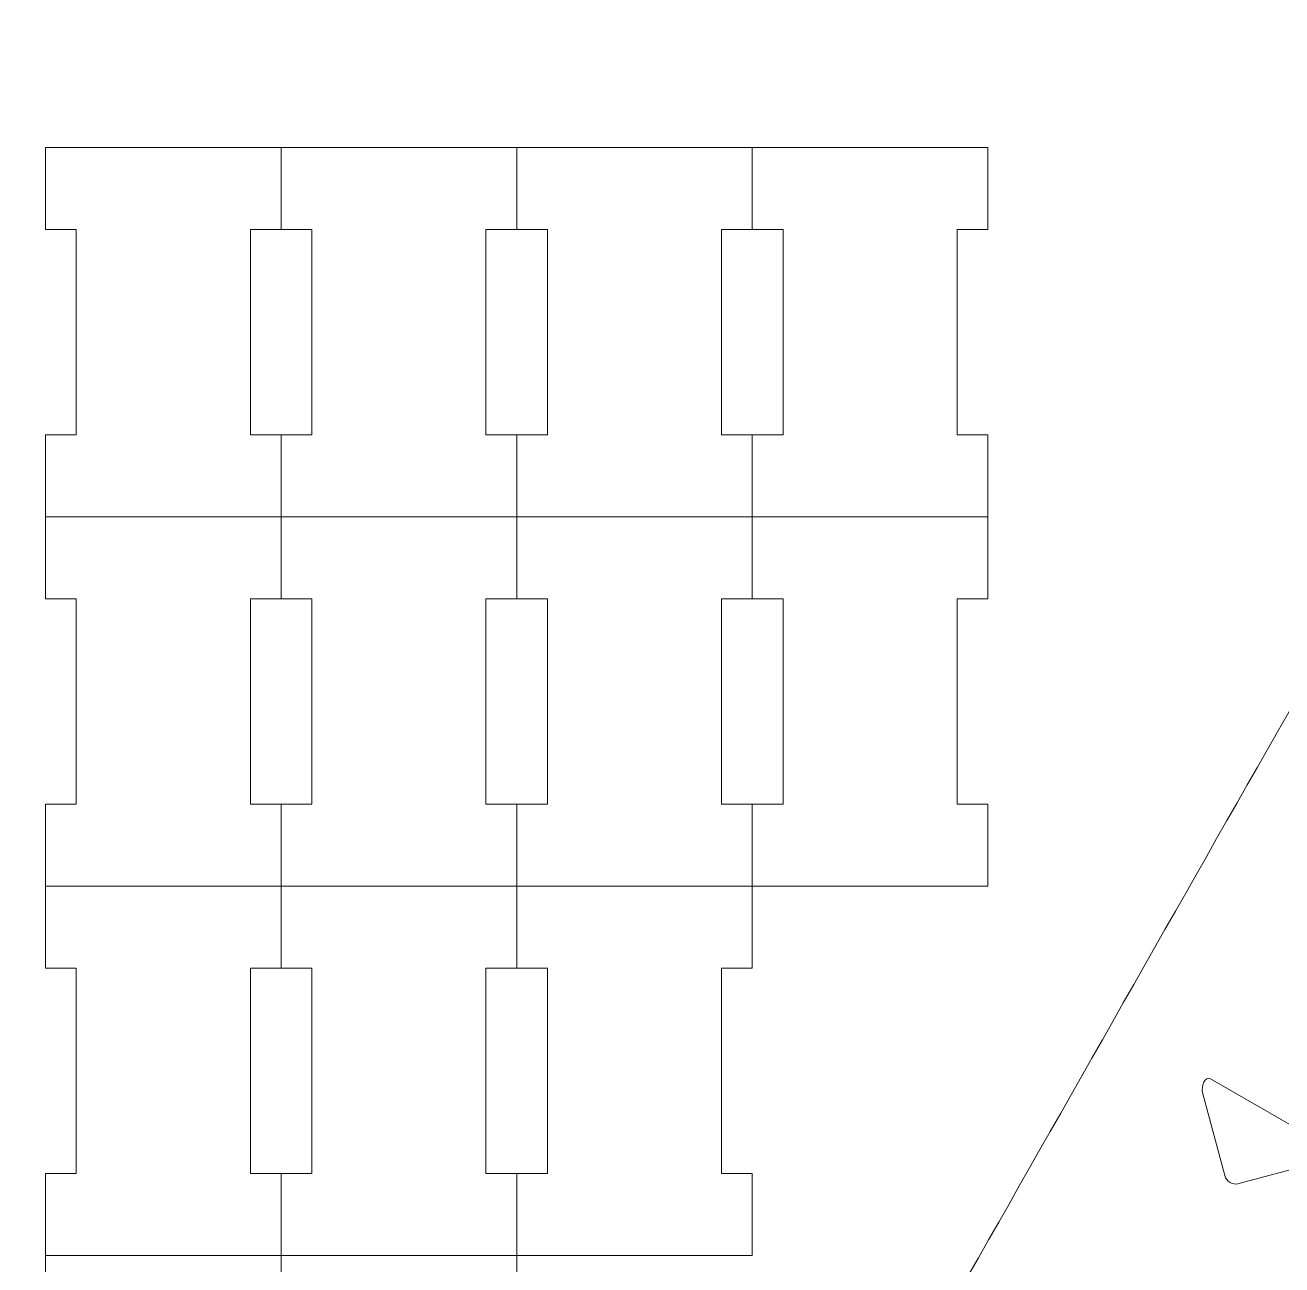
# Model space of a CAD drawing. Header units: millimetres. Extents: x -695 to 222, y -259 to 444.
# Drawn here: x -684.9 to -562.2, y 323.3 to 444.4 of the extents above; entities that cross this region are included whole.
import ezdxf

# ---------------------------------------------------------------- set-up
doc = ezdxf.new("R2010")
doc.units = ezdxf.units.MM
doc.header["$MEASUREMENT"] = 0
doc.layers.add('Camada 1', color=7, linetype='Continuous')

msp = doc.modelspace()

# ---------------------------------------------------------------- linework, layer by layer
at = {"layer": 'Camada 1', "color": 250, "lineweight": 9}
for points, knots in [([(-684.9126, 144.1155), (-684.2347, 165.8553), (-679.2187, 168.3218), (-670.0838, 186.9989), (-670.0838, 186.9989), (-670.0838, 186.9989), (-609.4224, 293.3218), (-609.4224, 293.3218), (-609.4224, 293.3218), (-591.5122, 324.3432), (-565.9256, 369.8944), (-548.0163, 400.9151), (-548.0163, 400.9151), (-537.0592, 419.8932), (-534.3937, 423.3919), (-516.5763, 434.0952), (-516.5763, 434.0952), (-497.4102, 444.378), (-492.7658, 441.267), (-472.0237, 442.6949), (-472.0237, 442.6949), (-472.0237, 442.6949), (-349.6149, 443.322), (-349.6149, 443.322), (-349.6149, 443.322), (-313.7944, 443.3221), (-261.5528, 443.9386), (-225.733, 443.9392), (-225.733, 443.9392), (-204.1018, 443.9391), (-199.5705, 443.3932), (-181.9733, 433.6853), (-181.9733, 433.6853), (-181.9733, 433.6853), (-187.6012, 423.9376), (-187.6012, 423.9376), (-187.6012, 423.9376), (-187.6012, 423.9376), (-181.8585, 422.4997), (-181.8585, 422.4997), (-181.8585, 422.4997), (-181.8585, 422.4997), (-190.6883, 407.3011), (-190.6883, 407.3011), (-190.6883, 407.3011), (-190.6883, 407.3011), (-194.5146, 411.9631), (-194.5146, 411.9631), (-194.5146, 411.9631), (-194.5146, 411.9631), (-199.8588, 402.7068), (-199.8588, 402.7068), (-199.8588, 402.7068), (-199.8588, 402.7068), (-194.5146, 411.9631), (-194.5146, 411.9631), (-194.5146, 411.9631), (-194.5146, 411.9631), (-190.6883, 407.3011), (-190.6883, 407.3011), (-190.6883, 407.3011), (-190.6883, 407.3011), (-181.8585, 422.4997), (-181.8585, 422.4997), (-181.8585, 422.4997), (-181.8585, 422.4997), (-187.6012, 423.9376), (-187.6012, 423.9376), (-187.6012, 423.9376), (-187.6012, 423.9376), (-181.9733, 433.6853), (-181.9733, 433.6853), (-181.9733, 433.6853), (-181.9733, 433.6853), (-181.9731, 433.6851), (-181.9731, 433.6851)], [0, 0, 0, 0, 0.05, 0.05, 0.05, 0.05, 0.1, 0.1, 0.1, 0.1, 0.15, 0.15, 0.15, 0.15, 0.2, 0.2, 0.2, 0.2, 0.25, 0.25, 0.25, 0.25, 0.3, 0.3, 0.3, 0.3, 0.35, 0.35, 0.35, 0.35, 0.4, 0.4, 0.4, 0.4, 0.45, 0.45, 0.45, 0.45, 0.5, 0.5, 0.5, 0.5, 0.55, 0.55, 0.55, 0.55, 0.6, 0.6, 0.6, 0.6, 0.65, 0.65, 0.65, 0.65, 0.7, 0.7, 0.7, 0.7, 0.75, 0.75, 0.75, 0.75, 0.8, 0.8, 0.8, 0.8, 0.85, 0.85, 0.85, 0.85, 0.9, 0.9, 0.9, 0.9, 1, 1, 1, 1]), ([(-199.8212, 402.686), (-199.8212, 402.686), (-199.8588, 402.7068), (-199.8588, 402.7068), (-199.8588, 402.7068), (-215.5786, 411.3789), (-219.6263, 411.8669), (-238.9497, 411.8669), (-238.9497, 411.8669), (-270.9481, 411.8664), (-317.616, 411.3155), (-349.6148, 411.3155), (-349.6148, 411.3155), (-349.6148, 411.3155), (-458.964, 410.7554), (-458.964, 410.7554), (-458.964, 410.7554), (-477.4933, 409.4799), (-481.6422, 412.259), (-498.7635, 403.0731), (-498.7635, 403.0731), (-514.6801, 393.5116), (-517.0611, 390.3865), (-526.8492, 373.433), (-526.8492, 373.433), (-542.8479, 345.7217), (-565.7046, 305.0303), (-581.7039, 277.3186), (-581.7039, 277.3186), (-581.7039, 277.3186), (-635.8936, 182.3391), (-635.8936, 182.3391), (-635.8936, 182.3391), (-644.0538, 165.6546), (-648.5348, 163.4512), (-649.1402, 144.0309), (-649.1402, 144.0309), (-649.1361, 143.7915), (-649.1315, 143.5562), (-649.127, 143.3218), (-649.127, 143.3218), (-649.127, 143.3218), (-659.815, 143.3218), (-659.815, 143.3218), (-659.815, 143.3218), (-659.815, 143.3218), (-657.6908, 148.9665), (-657.6908, 148.9665), (-657.6908, 148.9665), (-657.6908, 148.9665), (-675.2681, 149.0139), (-675.2681, 149.0139), (-675.2681, 149.0139), (-675.2681, 149.0139), (-673.642, 143.3218), (-673.642, 143.3218), (-673.642, 143.3218), (-673.642, 143.3218), (-684.8978, 143.3218), (-684.8978, 143.3218), (-684.8978, 143.3218), (-684.8978, 143.3218), (-673.642, 143.3218), (-673.642, 143.3218), (-673.642, 143.3218), (-673.642, 143.3218), (-675.2681, 149.0139), (-675.2681, 149.0139), (-675.2681, 149.0139), (-675.2681, 149.0139), (-657.6908, 148.9665), (-657.6908, 148.9665), (-657.6908, 148.9665), (-657.6908, 148.9665), (-659.815, 143.3218), (-659.815, 143.3218), (-659.815, 143.3218), (-659.815, 143.3218), (-649.127, 143.3218), (-649.127, 143.3218), (-649.127, 143.3218), (-649.127, 143.3218), (-649.1261, 143.2789), (-649.1261, 143.2789)], [0, 0, 0, 0, 0.04545455, 0.04545455, 0.04545455, 0.04545455, 0.09090909, 0.09090909, 0.09090909, 0.09090909, 0.13636364, 0.13636364, 0.13636364, 0.13636364, 0.18181818, 0.18181818, 0.18181818, 0.18181818, 0.22727273, 0.22727273, 0.22727273, 0.22727273, 0.27272727, 0.27272727, 0.27272727, 0.27272727, 0.31818182, 0.31818182, 0.31818182, 0.31818182, 0.36363636, 0.36363636, 0.36363636, 0.36363636, 0.40909091, 0.40909091, 0.40909091, 0.40909091, 0.45454545, 0.45454545, 0.45454545, 0.45454545, 0.5, 0.5, 0.5, 0.5, 0.54545455, 0.54545455, 0.54545455, 0.54545455, 0.59090909, 0.59090909, 0.59090909, 0.59090909, 0.63636364, 0.63636364, 0.63636364, 0.63636364, 0.68181818, 0.68181818, 0.68181818, 0.68181818, 0.72727273, 0.72727273, 0.72727273, 0.72727273, 0.77272727, 0.77272727, 0.77272727, 0.77272727, 0.81818182, 0.81818182, 0.81818182, 0.81818182, 0.86363636, 0.86363636, 0.86363636, 0.86363636, 0.90909091, 0.90909091, 0.90909091, 0.90909091, 1, 1, 1, 1]), ([(-424.2174, -174.9683), (-424.2174, -174.9683), (-424.3035, -174.9207), (-424.3035, -174.9207), (-424.3035, -174.9207), (-424.5338, -174.7937), (-424.765, -174.666), (-424.9998, -174.5358), (-424.9998, -174.5358), (-443.4881, -163.0788), (-443.116, -157.5013), (-454.7238, -140.2521), (-454.7238, -140.2521), (-454.7238, -140.2521), (-516.4712, -34.5565), (-516.4712, -34.5565), (-516.4712, -34.5565), (-534.3816, -3.535), (-561.0362, 41.3993), (-578.9466, 72.4199), (-578.9466, 72.4199), (-589.9035, 91.3978), (-591.6005, 95.4556), (-591.9609, 116.2374), (-591.9609, 116.2374), (-591.2835, 137.9772), (-586.2672, 140.444), (-577.1325, 159.1211), (-577.1325, 159.1211), (-577.1325, 159.1211), (-516.471, 265.444), (-516.471, 265.444), (-516.471, 265.444), (-498.5611, 296.4654), (-472.9743, 342.0165), (-455.0647, 373.0373), (-455.0647, 373.0373), (-444.1079, 392.0151), (-442.1225, 395.1035), (-424.3049, 405.8073)], [0, 0, 0, 0, 0.09090909, 0.09090909, 0.09090909, 0.09090909, 0.18181818, 0.18181818, 0.18181818, 0.18181818, 0.27272727, 0.27272727, 0.27272727, 0.27272727, 0.36363636, 0.36363636, 0.36363636, 0.36363636, 0.45454545, 0.45454545, 0.45454545, 0.45454545, 0.54545455, 0.54545455, 0.54545455, 0.54545455, 0.63636364, 0.63636364, 0.63636364, 0.63636364, 0.72727273, 0.72727273, 0.72727273, 0.72727273, 0.81818182, 0.81818182, 0.81818182, 0.81818182, 1, 1, 1, 1]), ([(-558.3302, 333.4435), (-558.3302, 333.4435), (-566.4266, 331.274), (-566.4266, 331.274), (-566.4266, 331.274), (-567.0174, 331.1157), (-567.6302, 331.4696), (-567.7885, 332.0604), (-567.7885, 332.0604), (-567.7885, 332.0604), (-569.958, 340.1568), (-569.958, 340.1568), (-569.958, 340.1568), (-570.1163, 340.7476), (-569.7013, 341.8246), (-569.1716, 341.5188), (-569.1716, 341.5188), (-569.1716, 341.5188), (-557.5439, 334.8054), (-557.5439, 334.8054), (-557.5439, 334.8054), (-557.0142, 334.4996), (-557.7394, 333.6018), (-558.3302, 333.4435)], [0, 0, 0, 0, 0.14285714, 0.14285714, 0.14285714, 0.14285714, 0.28571429, 0.28571429, 0.28571429, 0.28571429, 0.42857143, 0.42857143, 0.42857143, 0.42857143, 0.57142857, 0.57142857, 0.57142857, 0.57142857, 0.71428571, 0.71428571, 0.71428571, 0.71428571, 1, 1, 1, 1])]:
    msp.add_open_spline(points, degree=3, knots=knots, dxfattribs=at)
at = {"layer": 'Camada 1', "color": 250, "lineweight": 20}
for points, knots in [([(-662.9176, 432.4335), (-662.9176, 432.4335), (-662.9176, 432.4334), (-662.9176, 432.4334), (-662.9176, 432.4334), (-662.9176, 432.4334), (-679.9176, 432.4334), (-679.9176, 432.4334), (-679.9176, 432.4334), (-679.9176, 432.4334), (-679.9176, 432.4335), (-679.9176, 432.4335), (-679.9176, 432.4335), (-679.9176, 432.4335), (-682.9176, 432.4335), (-682.9176, 432.4335), (-682.9176, 432.4335), (-682.9176, 432.4335), (-682.9176, 424.4335), (-682.9176, 424.4335), (-682.9176, 424.4335), (-682.9176, 424.4335), (-679.9176, 424.4335), (-679.9176, 424.4335), (-679.9176, 424.4335), (-679.9176, 424.4335), (-679.9176, 404.3743), (-679.9176, 404.3743), (-679.9176, 404.3743), (-679.9176, 404.3743), (-682.9176, 404.3743), (-682.9176, 404.3743), (-682.9176, 404.3743), (-682.9176, 404.3743), (-682.9176, 396.3743), (-682.9176, 396.3743), (-682.9176, 396.3743), (-682.9176, 396.3743), (-679.9176, 396.3743), (-679.9176, 396.3743), (-679.9176, 396.3743), (-679.9176, 396.3743), (-679.9176, 396.3744), (-679.9176, 396.3744), (-679.9176, 396.3744), (-679.9176, 396.3744), (-662.9176, 396.3744), (-662.9176, 396.3744), (-662.9176, 396.3744), (-662.9176, 396.3744), (-662.9176, 396.3743), (-662.9176, 396.3743), (-662.9176, 396.3743), (-662.9176, 396.3743), (-659.9176, 396.3743), (-659.9176, 396.3743), (-659.9176, 396.3743), (-659.9176, 396.3743), (-659.9176, 404.3743), (-659.9176, 404.3743), (-659.9176, 404.3743), (-659.9176, 404.3743), (-662.9176, 404.3743), (-662.9176, 404.3743), (-662.9176, 404.3743), (-662.9176, 404.3743), (-662.9176, 424.4335), (-662.9176, 424.4335), (-662.9176, 424.4335), (-662.9176, 424.4335), (-659.9176, 424.4335), (-659.9176, 424.4335), (-659.9176, 424.4335), (-659.9176, 424.4335), (-659.9176, 432.4335), (-659.9176, 432.4335), (-659.9176, 432.4335), (-659.9176, 432.4335), (-662.9176, 432.4335), (-662.9176, 432.4335)], [0, 0, 0, 0, 0.04761905, 0.04761905, 0.04761905, 0.04761905, 0.0952381, 0.0952381, 0.0952381, 0.0952381, 0.14285714, 0.14285714, 0.14285714, 0.14285714, 0.19047619, 0.19047619, 0.19047619, 0.19047619, 0.23809524, 0.23809524, 0.23809524, 0.23809524, 0.28571429, 0.28571429, 0.28571429, 0.28571429, 0.33333333, 0.33333333, 0.33333333, 0.33333333, 0.38095238, 0.38095238, 0.38095238, 0.38095238, 0.42857143, 0.42857143, 0.42857143, 0.42857143, 0.47619048, 0.47619048, 0.47619048, 0.47619048, 0.52380952, 0.52380952, 0.52380952, 0.52380952, 0.57142857, 0.57142857, 0.57142857, 0.57142857, 0.61904762, 0.61904762, 0.61904762, 0.61904762, 0.66666667, 0.66666667, 0.66666667, 0.66666667, 0.71428571, 0.71428571, 0.71428571, 0.71428571, 0.76190476, 0.76190476, 0.76190476, 0.76190476, 0.80952381, 0.80952381, 0.80952381, 0.80952381, 0.85714286, 0.85714286, 0.85714286, 0.85714286, 0.9047619, 0.9047619, 0.9047619, 0.9047619, 1, 1, 1, 1]), ([(-656.9176, 432.4335), (-656.9176, 432.4335), (-656.9176, 432.4334), (-656.9176, 432.4334), (-656.9176, 432.4334), (-656.9176, 432.4334), (-639.9176, 432.4334), (-639.9176, 432.4334), (-639.9176, 432.4334), (-639.9176, 432.4334), (-639.9176, 432.4335), (-639.9176, 432.4335), (-639.9176, 432.4335), (-639.9176, 432.4335), (-636.9176, 432.4335), (-636.9176, 432.4335), (-636.9176, 432.4335), (-636.9176, 432.4335), (-636.9176, 424.4335), (-636.9176, 424.4335), (-636.9176, 424.4335), (-636.9176, 424.4335), (-639.9176, 424.4335), (-639.9176, 424.4335), (-639.9176, 424.4335), (-639.9176, 424.4335), (-639.9176, 404.3743), (-639.9176, 404.3743), (-639.9176, 404.3743), (-639.9176, 404.3743), (-636.9176, 404.3743), (-636.9176, 404.3743), (-636.9176, 404.3743), (-636.9176, 404.3743), (-636.9176, 396.3743), (-636.9176, 396.3743), (-636.9176, 396.3743), (-636.9176, 396.3743), (-639.9176, 396.3743), (-639.9176, 396.3743), (-639.9176, 396.3743), (-639.9176, 396.3743), (-639.9176, 396.3744), (-639.9176, 396.3744), (-639.9176, 396.3744), (-639.9176, 396.3744), (-656.9176, 396.3744), (-656.9176, 396.3744), (-656.9176, 396.3744), (-656.9176, 396.3744), (-656.9176, 396.3743), (-656.9176, 396.3743), (-656.9176, 396.3743), (-656.9176, 396.3743), (-659.9176, 396.3743), (-659.9176, 396.3743), (-659.9176, 396.3743), (-659.9176, 396.3743), (-659.9176, 404.3743), (-659.9176, 404.3743), (-659.9176, 404.3743), (-659.9176, 404.3743), (-656.9176, 404.3743), (-656.9176, 404.3743), (-656.9176, 404.3743), (-656.9176, 404.3743), (-656.9176, 424.4335), (-656.9176, 424.4335), (-656.9176, 424.4335), (-656.9176, 424.4335), (-659.9176, 424.4335), (-659.9176, 424.4335), (-659.9176, 424.4335), (-659.9176, 424.4335), (-659.9176, 432.4335), (-659.9176, 432.4335), (-659.9176, 432.4335), (-659.9176, 432.4335), (-656.9176, 432.4335), (-656.9176, 432.4335)], [0, 0, 0, 0, 0.04761905, 0.04761905, 0.04761905, 0.04761905, 0.0952381, 0.0952381, 0.0952381, 0.0952381, 0.14285714, 0.14285714, 0.14285714, 0.14285714, 0.19047619, 0.19047619, 0.19047619, 0.19047619, 0.23809524, 0.23809524, 0.23809524, 0.23809524, 0.28571429, 0.28571429, 0.28571429, 0.28571429, 0.33333333, 0.33333333, 0.33333333, 0.33333333, 0.38095238, 0.38095238, 0.38095238, 0.38095238, 0.42857143, 0.42857143, 0.42857143, 0.42857143, 0.47619048, 0.47619048, 0.47619048, 0.47619048, 0.52380952, 0.52380952, 0.52380952, 0.52380952, 0.57142857, 0.57142857, 0.57142857, 0.57142857, 0.61904762, 0.61904762, 0.61904762, 0.61904762, 0.66666667, 0.66666667, 0.66666667, 0.66666667, 0.71428571, 0.71428571, 0.71428571, 0.71428571, 0.76190476, 0.76190476, 0.76190476, 0.76190476, 0.80952381, 0.80952381, 0.80952381, 0.80952381, 0.85714286, 0.85714286, 0.85714286, 0.85714286, 0.9047619, 0.9047619, 0.9047619, 0.9047619, 1, 1, 1, 1]), ([(-616.9176, 432.4335), (-616.9176, 432.4335), (-616.9176, 432.4334), (-616.9176, 432.4334), (-616.9176, 432.4334), (-616.9176, 432.4334), (-633.9176, 432.4334), (-633.9176, 432.4334), (-633.9176, 432.4334), (-633.9176, 432.4334), (-633.9176, 432.4335), (-633.9176, 432.4335), (-633.9176, 432.4335), (-633.9176, 432.4335), (-636.9176, 432.4335), (-636.9176, 432.4335), (-636.9176, 432.4335), (-636.9176, 432.4335), (-636.9176, 424.4335), (-636.9176, 424.4335), (-636.9176, 424.4335), (-636.9176, 424.4335), (-633.9176, 424.4335), (-633.9176, 424.4335), (-633.9176, 424.4335), (-633.9176, 424.4335), (-633.9176, 404.3743), (-633.9176, 404.3743), (-633.9176, 404.3743), (-633.9176, 404.3743), (-636.9176, 404.3743), (-636.9176, 404.3743), (-636.9176, 404.3743), (-636.9176, 404.3743), (-636.9176, 396.3743), (-636.9176, 396.3743), (-636.9176, 396.3743), (-636.9176, 396.3743), (-633.9176, 396.3743), (-633.9176, 396.3743), (-633.9176, 396.3743), (-633.9176, 396.3743), (-633.9176, 396.3744), (-633.9176, 396.3744), (-633.9176, 396.3744), (-633.9176, 396.3744), (-616.9176, 396.3744), (-616.9176, 396.3744), (-616.9176, 396.3744), (-616.9176, 396.3744), (-616.9176, 396.3743), (-616.9176, 396.3743), (-616.9176, 396.3743), (-616.9176, 396.3743), (-613.9176, 396.3743), (-613.9176, 396.3743), (-613.9176, 396.3743), (-613.9176, 396.3743), (-613.9176, 404.3743), (-613.9176, 404.3743), (-613.9176, 404.3743), (-613.9176, 404.3743), (-616.9176, 404.3743), (-616.9176, 404.3743), (-616.9176, 404.3743), (-616.9176, 404.3743), (-616.9176, 424.4335), (-616.9176, 424.4335), (-616.9176, 424.4335), (-616.9176, 424.4335), (-613.9176, 424.4335), (-613.9176, 424.4335), (-613.9176, 424.4335), (-613.9176, 424.4335), (-613.9176, 432.4335), (-613.9176, 432.4335), (-613.9176, 432.4335), (-613.9176, 432.4335), (-616.9176, 432.4335), (-616.9176, 432.4335)], [0, 0, 0, 0, 0.04761905, 0.04761905, 0.04761905, 0.04761905, 0.0952381, 0.0952381, 0.0952381, 0.0952381, 0.14285714, 0.14285714, 0.14285714, 0.14285714, 0.19047619, 0.19047619, 0.19047619, 0.19047619, 0.23809524, 0.23809524, 0.23809524, 0.23809524, 0.28571429, 0.28571429, 0.28571429, 0.28571429, 0.33333333, 0.33333333, 0.33333333, 0.33333333, 0.38095238, 0.38095238, 0.38095238, 0.38095238, 0.42857143, 0.42857143, 0.42857143, 0.42857143, 0.47619048, 0.47619048, 0.47619048, 0.47619048, 0.52380952, 0.52380952, 0.52380952, 0.52380952, 0.57142857, 0.57142857, 0.57142857, 0.57142857, 0.61904762, 0.61904762, 0.61904762, 0.61904762, 0.66666667, 0.66666667, 0.66666667, 0.66666667, 0.71428571, 0.71428571, 0.71428571, 0.71428571, 0.76190476, 0.76190476, 0.76190476, 0.76190476, 0.80952381, 0.80952381, 0.80952381, 0.80952381, 0.85714286, 0.85714286, 0.85714286, 0.85714286, 0.9047619, 0.9047619, 0.9047619, 0.9047619, 1, 1, 1, 1]), ([(-610.9176, 432.4335), (-610.9176, 432.4335), (-610.9176, 432.4334), (-610.9176, 432.4334), (-610.9176, 432.4334), (-610.9176, 432.4334), (-593.9176, 432.4334), (-593.9176, 432.4334), (-593.9176, 432.4334), (-593.9176, 432.4334), (-593.9176, 432.4335), (-593.9176, 432.4335), (-593.9176, 432.4335), (-593.9176, 432.4335), (-590.9176, 432.4335), (-590.9176, 432.4335), (-590.9176, 432.4335), (-590.9176, 432.4335), (-590.9176, 424.4335), (-590.9176, 424.4335), (-590.9176, 424.4335), (-590.9176, 424.4335), (-593.9176, 424.4335), (-593.9176, 424.4335), (-593.9176, 424.4335), (-593.9176, 424.4335), (-593.9176, 404.3743), (-593.9176, 404.3743), (-593.9176, 404.3743), (-593.9176, 404.3743), (-590.9176, 404.3743), (-590.9176, 404.3743), (-590.9176, 404.3743), (-590.9176, 404.3743), (-590.9176, 396.3743), (-590.9176, 396.3743), (-590.9176, 396.3743), (-590.9176, 396.3743), (-593.9176, 396.3743), (-593.9176, 396.3743), (-593.9176, 396.3743), (-593.9176, 396.3743), (-593.9176, 396.3744), (-593.9176, 396.3744), (-593.9176, 396.3744), (-593.9176, 396.3744), (-610.9176, 396.3744), (-610.9176, 396.3744), (-610.9176, 396.3744), (-610.9176, 396.3744), (-610.9176, 396.3743), (-610.9176, 396.3743), (-610.9176, 396.3743), (-610.9176, 396.3743), (-613.9176, 396.3743), (-613.9176, 396.3743), (-613.9176, 396.3743), (-613.9176, 396.3743), (-613.9176, 404.3743), (-613.9176, 404.3743), (-613.9176, 404.3743), (-613.9176, 404.3743), (-610.9176, 404.3743), (-610.9176, 404.3743), (-610.9176, 404.3743), (-610.9176, 404.3743), (-610.9176, 424.4335), (-610.9176, 424.4335), (-610.9176, 424.4335), (-610.9176, 424.4335), (-613.9176, 424.4335), (-613.9176, 424.4335), (-613.9176, 424.4335), (-613.9176, 424.4335), (-613.9176, 432.4335), (-613.9176, 432.4335), (-613.9176, 432.4335), (-613.9176, 432.4335), (-610.9176, 432.4335), (-610.9176, 432.4335)], [0, 0, 0, 0, 0.04761905, 0.04761905, 0.04761905, 0.04761905, 0.0952381, 0.0952381, 0.0952381, 0.0952381, 0.14285714, 0.14285714, 0.14285714, 0.14285714, 0.19047619, 0.19047619, 0.19047619, 0.19047619, 0.23809524, 0.23809524, 0.23809524, 0.23809524, 0.28571429, 0.28571429, 0.28571429, 0.28571429, 0.33333333, 0.33333333, 0.33333333, 0.33333333, 0.38095238, 0.38095238, 0.38095238, 0.38095238, 0.42857143, 0.42857143, 0.42857143, 0.42857143, 0.47619048, 0.47619048, 0.47619048, 0.47619048, 0.52380952, 0.52380952, 0.52380952, 0.52380952, 0.57142857, 0.57142857, 0.57142857, 0.57142857, 0.61904762, 0.61904762, 0.61904762, 0.61904762, 0.66666667, 0.66666667, 0.66666667, 0.66666667, 0.71428571, 0.71428571, 0.71428571, 0.71428571, 0.76190476, 0.76190476, 0.76190476, 0.76190476, 0.80952381, 0.80952381, 0.80952381, 0.80952381, 0.85714286, 0.85714286, 0.85714286, 0.85714286, 0.9047619, 0.9047619, 0.9047619, 0.9047619, 1, 1, 1, 1]), ([(-472.0612, -174.9441), (-472.0612, -174.9441), (-466.4333, -165.1964), (-466.4333, -165.1964), (-466.4333, -165.1964), (-466.4333, -165.1964), (-472.1761, -163.7586), (-472.1761, -163.7586), (-472.1761, -163.7586), (-472.1761, -163.7586), (-463.3462, -148.56), (-463.3462, -148.56), (-463.3462, -148.56), (-463.3462, -148.56), (-459.5199, -153.2219), (-459.5199, -153.2219), (-459.5199, -153.2219), (-459.5199, -153.2219), (-454.1757, -143.9656), (-454.1757, -143.9656), (-454.1757, -143.9656), (-454.1757, -143.9656), (-459.5199, -153.2219), (-459.5199, -153.2219), (-459.5199, -153.2219), (-459.5199, -153.2219), (-463.3462, -148.56), (-463.3462, -148.56), (-463.3462, -148.56), (-463.3462, -148.56), (-472.1761, -163.7586), (-472.1761, -163.7586), (-472.1761, -163.7586), (-472.1761, -163.7586), (-466.4333, -165.1964), (-466.4333, -165.1964), (-466.4333, -165.1964), (-466.4333, -165.1964), (-472.0612, -174.9441), (-472.0612, -174.9441), (-472.0612, -174.9441), (-472.0612, -174.9441), (-472.0614, -174.944), (-472.0614, -174.944), (-472.0614, -174.944), (-472.0614, -174.944), (-472.7559, -174.56), (-472.7559, -174.56), (-472.7559, -174.56), (-491.2443, -163.1034), (-490.8725, -157.5258), (-502.4798, -140.2763), (-502.4798, -140.2763), (-502.4798, -140.2763), (-564.2276, -34.5807), (-564.2276, -34.5807), (-564.2276, -34.5807), (-582.1379, -3.5595), (-608.7927, 41.375), (-626.703, 72.3957), (-626.703, 72.3957), (-637.6598, 91.3735), (-639.3567, 95.4307), (-639.7176, 116.2129), (-639.7176, 116.2129), (-639.0396, 137.9528), (-634.0235, 140.4193), (-624.8888, 159.0965), (-624.8888, 159.0965), (-624.8888, 159.0965), (-564.2273, 265.4193), (-564.2273, 265.4193), (-564.2273, 265.4193), (-546.3172, 296.4406), (-520.7306, 341.9918), (-502.8212, 373.0127), (-502.8212, 373.0127), (-492.0233, 391.7153), (-489.2771, 395.3849), (-472.1469, 405.7314), (-472.1469, 405.7314), (-472.1469, 405.7314), (-472.0627, 405.7821), (-472.0627, 405.7821)], [0, 0, 0, 0, 0.04545455, 0.04545455, 0.04545455, 0.04545455, 0.09090909, 0.09090909, 0.09090909, 0.09090909, 0.13636364, 0.13636364, 0.13636364, 0.13636364, 0.18181818, 0.18181818, 0.18181818, 0.18181818, 0.22727273, 0.22727273, 0.22727273, 0.22727273, 0.27272727, 0.27272727, 0.27272727, 0.27272727, 0.31818182, 0.31818182, 0.31818182, 0.31818182, 0.36363636, 0.36363636, 0.36363636, 0.36363636, 0.40909091, 0.40909091, 0.40909091, 0.40909091, 0.45454545, 0.45454545, 0.45454545, 0.45454545, 0.5, 0.5, 0.5, 0.5, 0.54545455, 0.54545455, 0.54545455, 0.54545455, 0.59090909, 0.59090909, 0.59090909, 0.59090909, 0.63636364, 0.63636364, 0.63636364, 0.63636364, 0.68181818, 0.68181818, 0.68181818, 0.68181818, 0.72727273, 0.72727273, 0.72727273, 0.72727273, 0.77272727, 0.77272727, 0.77272727, 0.77272727, 0.81818182, 0.81818182, 0.81818182, 0.81818182, 0.86363636, 0.86363636, 0.86363636, 0.86363636, 0.90909091, 0.90909091, 0.90909091, 0.90909091, 1, 1, 1, 1]), ([(-454.1759, 374.8046), (-454.1759, 374.8046), (-459.5198, 384.0606), (-459.5198, 384.0606), (-459.5198, 384.0606), (-459.5198, 384.0606), (-453.5693, 385.0434), (-453.5693, 385.0434), (-453.5693, 385.0434), (-453.5693, 385.0434), (-462.3167, 400.2894), (-462.3167, 400.2894), (-462.3167, 400.2894), (-462.3167, 400.2894), (-466.4335, 396.0353), (-466.4335, 396.0353), (-466.4335, 396.0353), (-466.4335, 396.0353), (-472.0612, 405.783), (-472.0612, 405.783), (-472.0612, 405.783), (-472.0612, 405.783), (-466.4335, 396.0353), (-466.4335, 396.0353), (-466.4335, 396.0353), (-466.4335, 396.0353), (-462.3167, 400.2894), (-462.3167, 400.2894), (-462.3167, 400.2894), (-462.3167, 400.2894), (-453.5693, 385.0434), (-453.5693, 385.0434), (-453.5693, 385.0434), (-453.5693, 385.0434), (-459.5198, 384.0606), (-459.5198, 384.0606), (-459.5198, 384.0606), (-459.5198, 384.0606), (-454.1759, 374.8046), (-454.1759, 374.8046), (-454.1759, 374.8046), (-454.1759, 374.8046), (-454.2183, 374.7791), (-454.2183, 374.7791), (-454.2183, 374.7791), (-469.5511, 365.5209), (-472.0012, 362.2501), (-481.6541, 345.5305), (-481.6541, 345.5305), (-497.6528, 317.8191), (-520.5096, 277.1278), (-536.5089, 249.4162), (-536.5089, 249.4162), (-536.5089, 249.4162), (-590.6987, 154.4366), (-590.6987, 154.4366), (-590.6987, 154.4366), (-598.8587, 137.7521), (-603.3397, 135.5488), (-603.9452, 116.1283), (-603.9452, 116.1283), (-603.6228, 97.5633), (-602.1071, 93.9388), (-592.3192, 76.9859), (-592.3192, 76.9859), (-576.3196, 49.2746), (-552.5087, 9.1342), (-536.5091, -18.5775), (-536.5091, -18.5775), (-536.5091, -18.5775), (-481.3491, -112.9966), (-481.3491, -112.9966), (-481.3491, -112.9966), (-470.9802, -128.4059), (-471.3123, -133.3884), (-454.7964, -143.6226), (-454.7964, -143.6226), (-454.7964, -143.6226), (-454.2134, -143.9449), (-454.2134, -143.9449), (-454.2134, -143.9449), (-454.2134, -143.9449), (-454.1757, -143.9656), (-454.1757, -143.9656)], [0, 0, 0, 0, 0.04545455, 0.04545455, 0.04545455, 0.04545455, 0.09090909, 0.09090909, 0.09090909, 0.09090909, 0.13636364, 0.13636364, 0.13636364, 0.13636364, 0.18181818, 0.18181818, 0.18181818, 0.18181818, 0.22727273, 0.22727273, 0.22727273, 0.22727273, 0.27272727, 0.27272727, 0.27272727, 0.27272727, 0.31818182, 0.31818182, 0.31818182, 0.31818182, 0.36363636, 0.36363636, 0.36363636, 0.36363636, 0.40909091, 0.40909091, 0.40909091, 0.40909091, 0.45454545, 0.45454545, 0.45454545, 0.45454545, 0.5, 0.5, 0.5, 0.5, 0.54545455, 0.54545455, 0.54545455, 0.54545455, 0.59090909, 0.59090909, 0.59090909, 0.59090909, 0.63636364, 0.63636364, 0.63636364, 0.63636364, 0.68181818, 0.68181818, 0.68181818, 0.68181818, 0.72727273, 0.72727273, 0.72727273, 0.72727273, 0.77272727, 0.77272727, 0.77272727, 0.77272727, 0.81818182, 0.81818182, 0.81818182, 0.81818182, 0.86363636, 0.86363636, 0.86363636, 0.86363636, 0.90909091, 0.90909091, 0.90909091, 0.90909091, 1, 1, 1, 1]), ([(-662.9176, 360.3151), (-662.9176, 360.3151), (-662.9176, 360.3152), (-662.9176, 360.3152), (-662.9176, 360.3152), (-662.9176, 360.3152), (-679.9176, 360.3152), (-679.9176, 360.3152), (-679.9176, 360.3152), (-679.9176, 360.3152), (-679.9176, 360.3151), (-679.9176, 360.3151), (-679.9176, 360.3151), (-679.9176, 360.3151), (-682.9176, 360.3151), (-682.9176, 360.3151), (-682.9176, 360.3151), (-682.9176, 360.3151), (-682.9176, 368.3151), (-682.9176, 368.3151), (-682.9176, 368.3151), (-682.9176, 368.3151), (-679.9176, 368.3151), (-679.9176, 368.3151), (-679.9176, 368.3151), (-679.9176, 368.3151), (-679.9176, 388.3743), (-679.9176, 388.3743), (-679.9176, 388.3743), (-679.9176, 388.3743), (-682.9176, 388.3743), (-682.9176, 388.3743), (-682.9176, 388.3743), (-682.9176, 388.3743), (-682.9176, 396.3743), (-682.9176, 396.3743), (-682.9176, 396.3743), (-682.9176, 396.3743), (-679.9176, 396.3743), (-679.9176, 396.3743), (-679.9176, 396.3743), (-679.9176, 396.3743), (-679.9176, 396.3742), (-679.9176, 396.3742), (-679.9176, 396.3742), (-679.9176, 396.3742), (-662.9176, 396.3742), (-662.9176, 396.3742), (-662.9176, 396.3742), (-662.9176, 396.3742), (-662.9176, 396.3743), (-662.9176, 396.3743), (-662.9176, 396.3743), (-662.9176, 396.3743), (-659.9176, 396.3743), (-659.9176, 396.3743), (-659.9176, 396.3743), (-659.9176, 396.3743), (-659.9176, 388.3743), (-659.9176, 388.3743), (-659.9176, 388.3743), (-659.9176, 388.3743), (-662.9176, 388.3743), (-662.9176, 388.3743), (-662.9176, 388.3743), (-662.9176, 388.3743), (-662.9176, 368.3151), (-662.9176, 368.3151), (-662.9176, 368.3151), (-662.9176, 368.3151), (-659.9176, 368.3151), (-659.9176, 368.3151), (-659.9176, 368.3151), (-659.9176, 368.3151), (-659.9176, 360.3151), (-659.9176, 360.3151), (-659.9176, 360.3151), (-659.9176, 360.3151), (-662.9176, 360.3151), (-662.9176, 360.3151)], [0, 0, 0, 0, 0.04761905, 0.04761905, 0.04761905, 0.04761905, 0.0952381, 0.0952381, 0.0952381, 0.0952381, 0.14285714, 0.14285714, 0.14285714, 0.14285714, 0.19047619, 0.19047619, 0.19047619, 0.19047619, 0.23809524, 0.23809524, 0.23809524, 0.23809524, 0.28571429, 0.28571429, 0.28571429, 0.28571429, 0.33333333, 0.33333333, 0.33333333, 0.33333333, 0.38095238, 0.38095238, 0.38095238, 0.38095238, 0.42857143, 0.42857143, 0.42857143, 0.42857143, 0.47619048, 0.47619048, 0.47619048, 0.47619048, 0.52380952, 0.52380952, 0.52380952, 0.52380952, 0.57142857, 0.57142857, 0.57142857, 0.57142857, 0.61904762, 0.61904762, 0.61904762, 0.61904762, 0.66666667, 0.66666667, 0.66666667, 0.66666667, 0.71428571, 0.71428571, 0.71428571, 0.71428571, 0.76190476, 0.76190476, 0.76190476, 0.76190476, 0.80952381, 0.80952381, 0.80952381, 0.80952381, 0.85714286, 0.85714286, 0.85714286, 0.85714286, 0.9047619, 0.9047619, 0.9047619, 0.9047619, 1, 1, 1, 1]), ([(-656.9176, 360.3151), (-656.9176, 360.3151), (-656.9176, 360.3152), (-656.9176, 360.3152), (-656.9176, 360.3152), (-656.9176, 360.3152), (-639.9176, 360.3152), (-639.9176, 360.3152), (-639.9176, 360.3152), (-639.9176, 360.3152), (-639.9176, 360.3151), (-639.9176, 360.3151), (-639.9176, 360.3151), (-639.9176, 360.3151), (-636.9176, 360.3151), (-636.9176, 360.3151), (-636.9176, 360.3151), (-636.9176, 360.3151), (-636.9176, 368.3151), (-636.9176, 368.3151), (-636.9176, 368.3151), (-636.9176, 368.3151), (-639.9176, 368.3151), (-639.9176, 368.3151), (-639.9176, 368.3151), (-639.9176, 368.3151), (-639.9176, 388.3743), (-639.9176, 388.3743), (-639.9176, 388.3743), (-639.9176, 388.3743), (-636.9176, 388.3743), (-636.9176, 388.3743), (-636.9176, 388.3743), (-636.9176, 388.3743), (-636.9176, 396.3743), (-636.9176, 396.3743), (-636.9176, 396.3743), (-636.9176, 396.3743), (-639.9176, 396.3743), (-639.9176, 396.3743), (-639.9176, 396.3743), (-639.9176, 396.3743), (-639.9176, 396.3742), (-639.9176, 396.3742), (-639.9176, 396.3742), (-639.9176, 396.3742), (-656.9176, 396.3742), (-656.9176, 396.3742), (-656.9176, 396.3742), (-656.9176, 396.3742), (-656.9176, 396.3743), (-656.9176, 396.3743), (-656.9176, 396.3743), (-656.9176, 396.3743), (-659.9176, 396.3743), (-659.9176, 396.3743), (-659.9176, 396.3743), (-659.9176, 396.3743), (-659.9176, 388.3743), (-659.9176, 388.3743), (-659.9176, 388.3743), (-659.9176, 388.3743), (-656.9176, 388.3743), (-656.9176, 388.3743), (-656.9176, 388.3743), (-656.9176, 388.3743), (-656.9176, 368.3151), (-656.9176, 368.3151), (-656.9176, 368.3151), (-656.9176, 368.3151), (-659.9176, 368.3151), (-659.9176, 368.3151), (-659.9176, 368.3151), (-659.9176, 368.3151), (-659.9176, 360.3151), (-659.9176, 360.3151), (-659.9176, 360.3151), (-659.9176, 360.3151), (-656.9176, 360.3151), (-656.9176, 360.3151)], [0, 0, 0, 0, 0.04761905, 0.04761905, 0.04761905, 0.04761905, 0.0952381, 0.0952381, 0.0952381, 0.0952381, 0.14285714, 0.14285714, 0.14285714, 0.14285714, 0.19047619, 0.19047619, 0.19047619, 0.19047619, 0.23809524, 0.23809524, 0.23809524, 0.23809524, 0.28571429, 0.28571429, 0.28571429, 0.28571429, 0.33333333, 0.33333333, 0.33333333, 0.33333333, 0.38095238, 0.38095238, 0.38095238, 0.38095238, 0.42857143, 0.42857143, 0.42857143, 0.42857143, 0.47619048, 0.47619048, 0.47619048, 0.47619048, 0.52380952, 0.52380952, 0.52380952, 0.52380952, 0.57142857, 0.57142857, 0.57142857, 0.57142857, 0.61904762, 0.61904762, 0.61904762, 0.61904762, 0.66666667, 0.66666667, 0.66666667, 0.66666667, 0.71428571, 0.71428571, 0.71428571, 0.71428571, 0.76190476, 0.76190476, 0.76190476, 0.76190476, 0.80952381, 0.80952381, 0.80952381, 0.80952381, 0.85714286, 0.85714286, 0.85714286, 0.85714286, 0.9047619, 0.9047619, 0.9047619, 0.9047619, 1, 1, 1, 1]), ([(-616.9176, 360.3151), (-616.9176, 360.3151), (-616.9176, 360.3152), (-616.9176, 360.3152), (-616.9176, 360.3152), (-616.9176, 360.3152), (-633.9176, 360.3152), (-633.9176, 360.3152), (-633.9176, 360.3152), (-633.9176, 360.3152), (-633.9176, 360.3151), (-633.9176, 360.3151), (-633.9176, 360.3151), (-633.9176, 360.3151), (-636.9176, 360.3151), (-636.9176, 360.3151), (-636.9176, 360.3151), (-636.9176, 360.3151), (-636.9176, 368.3151), (-636.9176, 368.3151), (-636.9176, 368.3151), (-636.9176, 368.3151), (-633.9176, 368.3151), (-633.9176, 368.3151), (-633.9176, 368.3151), (-633.9176, 368.3151), (-633.9176, 388.3743), (-633.9176, 388.3743), (-633.9176, 388.3743), (-633.9176, 388.3743), (-636.9176, 388.3743), (-636.9176, 388.3743), (-636.9176, 388.3743), (-636.9176, 388.3743), (-636.9176, 396.3743), (-636.9176, 396.3743), (-636.9176, 396.3743), (-636.9176, 396.3743), (-633.9176, 396.3743), (-633.9176, 396.3743), (-633.9176, 396.3743), (-633.9176, 396.3743), (-633.9176, 396.3742), (-633.9176, 396.3742), (-633.9176, 396.3742), (-633.9176, 396.3742), (-616.9176, 396.3742), (-616.9176, 396.3742), (-616.9176, 396.3742), (-616.9176, 396.3742), (-616.9176, 396.3743), (-616.9176, 396.3743), (-616.9176, 396.3743), (-616.9176, 396.3743), (-613.9176, 396.3743), (-613.9176, 396.3743), (-613.9176, 396.3743), (-613.9176, 396.3743), (-613.9176, 388.3743), (-613.9176, 388.3743), (-613.9176, 388.3743), (-613.9176, 388.3743), (-616.9176, 388.3743), (-616.9176, 388.3743), (-616.9176, 388.3743), (-616.9176, 388.3743), (-616.9176, 368.3151), (-616.9176, 368.3151), (-616.9176, 368.3151), (-616.9176, 368.3151), (-613.9176, 368.3151), (-613.9176, 368.3151), (-613.9176, 368.3151), (-613.9176, 368.3151), (-613.9176, 360.3151), (-613.9176, 360.3151), (-613.9176, 360.3151), (-613.9176, 360.3151), (-616.9176, 360.3151), (-616.9176, 360.3151)], [0, 0, 0, 0, 0.04761905, 0.04761905, 0.04761905, 0.04761905, 0.0952381, 0.0952381, 0.0952381, 0.0952381, 0.14285714, 0.14285714, 0.14285714, 0.14285714, 0.19047619, 0.19047619, 0.19047619, 0.19047619, 0.23809524, 0.23809524, 0.23809524, 0.23809524, 0.28571429, 0.28571429, 0.28571429, 0.28571429, 0.33333333, 0.33333333, 0.33333333, 0.33333333, 0.38095238, 0.38095238, 0.38095238, 0.38095238, 0.42857143, 0.42857143, 0.42857143, 0.42857143, 0.47619048, 0.47619048, 0.47619048, 0.47619048, 0.52380952, 0.52380952, 0.52380952, 0.52380952, 0.57142857, 0.57142857, 0.57142857, 0.57142857, 0.61904762, 0.61904762, 0.61904762, 0.61904762, 0.66666667, 0.66666667, 0.66666667, 0.66666667, 0.71428571, 0.71428571, 0.71428571, 0.71428571, 0.76190476, 0.76190476, 0.76190476, 0.76190476, 0.80952381, 0.80952381, 0.80952381, 0.80952381, 0.85714286, 0.85714286, 0.85714286, 0.85714286, 0.9047619, 0.9047619, 0.9047619, 0.9047619, 1, 1, 1, 1]), ([(-610.9176, 360.3151), (-610.9176, 360.3151), (-610.9176, 360.3152), (-610.9176, 360.3152), (-610.9176, 360.3152), (-610.9176, 360.3152), (-593.9176, 360.3152), (-593.9176, 360.3152), (-593.9176, 360.3152), (-593.9176, 360.3152), (-593.9176, 360.3151), (-593.9176, 360.3151), (-593.9176, 360.3151), (-593.9176, 360.3151), (-590.9176, 360.3151), (-590.9176, 360.3151), (-590.9176, 360.3151), (-590.9176, 360.3151), (-590.9176, 368.3151), (-590.9176, 368.3151), (-590.9176, 368.3151), (-590.9176, 368.3151), (-593.9176, 368.3151), (-593.9176, 368.3151), (-593.9176, 368.3151), (-593.9176, 368.3151), (-593.9176, 388.3743), (-593.9176, 388.3743), (-593.9176, 388.3743), (-593.9176, 388.3743), (-590.9176, 388.3743), (-590.9176, 388.3743), (-590.9176, 388.3743), (-590.9176, 388.3743), (-590.9176, 396.3743), (-590.9176, 396.3743), (-590.9176, 396.3743), (-590.9176, 396.3743), (-593.9176, 396.3743), (-593.9176, 396.3743), (-593.9176, 396.3743), (-593.9176, 396.3743), (-593.9176, 396.3742), (-593.9176, 396.3742), (-593.9176, 396.3742), (-593.9176, 396.3742), (-610.9176, 396.3742), (-610.9176, 396.3742), (-610.9176, 396.3742), (-610.9176, 396.3742), (-610.9176, 396.3743), (-610.9176, 396.3743), (-610.9176, 396.3743), (-610.9176, 396.3743), (-613.9176, 396.3743), (-613.9176, 396.3743), (-613.9176, 396.3743), (-613.9176, 396.3743), (-613.9176, 388.3743), (-613.9176, 388.3743), (-613.9176, 388.3743), (-613.9176, 388.3743), (-610.9176, 388.3743), (-610.9176, 388.3743), (-610.9176, 388.3743), (-610.9176, 388.3743), (-610.9176, 368.3151), (-610.9176, 368.3151), (-610.9176, 368.3151), (-610.9176, 368.3151), (-613.9176, 368.3151), (-613.9176, 368.3151), (-613.9176, 368.3151), (-613.9176, 368.3151), (-613.9176, 360.3151), (-613.9176, 360.3151), (-613.9176, 360.3151), (-613.9176, 360.3151), (-610.9176, 360.3151), (-610.9176, 360.3151)], [0, 0, 0, 0, 0.04761905, 0.04761905, 0.04761905, 0.04761905, 0.0952381, 0.0952381, 0.0952381, 0.0952381, 0.14285714, 0.14285714, 0.14285714, 0.14285714, 0.19047619, 0.19047619, 0.19047619, 0.19047619, 0.23809524, 0.23809524, 0.23809524, 0.23809524, 0.28571429, 0.28571429, 0.28571429, 0.28571429, 0.33333333, 0.33333333, 0.33333333, 0.33333333, 0.38095238, 0.38095238, 0.38095238, 0.38095238, 0.42857143, 0.42857143, 0.42857143, 0.42857143, 0.47619048, 0.47619048, 0.47619048, 0.47619048, 0.52380952, 0.52380952, 0.52380952, 0.52380952, 0.57142857, 0.57142857, 0.57142857, 0.57142857, 0.61904762, 0.61904762, 0.61904762, 0.61904762, 0.66666667, 0.66666667, 0.66666667, 0.66666667, 0.71428571, 0.71428571, 0.71428571, 0.71428571, 0.76190476, 0.76190476, 0.76190476, 0.76190476, 0.80952381, 0.80952381, 0.80952381, 0.80952381, 0.85714286, 0.85714286, 0.85714286, 0.85714286, 0.9047619, 0.9047619, 0.9047619, 0.9047619, 1, 1, 1, 1]), ([(-662.9176, 360.3151), (-662.9176, 360.3151), (-662.9176, 360.315), (-662.9176, 360.315), (-662.9176, 360.315), (-662.9176, 360.315), (-679.9176, 360.315), (-679.9176, 360.315), (-679.9176, 360.315), (-679.9176, 360.315), (-679.9176, 360.3151), (-679.9176, 360.3151), (-679.9176, 360.3151), (-679.9176, 360.3151), (-682.9176, 360.3151), (-682.9176, 360.3151), (-682.9176, 360.3151), (-682.9176, 360.3151), (-682.9176, 352.3151), (-682.9176, 352.3151), (-682.9176, 352.3151), (-682.9176, 352.3151), (-679.9176, 352.3151), (-679.9176, 352.3151), (-679.9176, 352.3151), (-679.9176, 352.3151), (-679.9176, 332.2559), (-679.9176, 332.2559), (-679.9176, 332.2559), (-679.9176, 332.2559), (-682.9176, 332.2559), (-682.9176, 332.2559), (-682.9176, 332.2559), (-682.9176, 332.2559), (-682.9176, 324.2559), (-682.9176, 324.2559), (-682.9176, 324.2559), (-682.9176, 324.2559), (-679.9176, 324.2559), (-679.9176, 324.2559), (-679.9176, 324.2559), (-679.9176, 324.2559), (-679.9176, 324.256), (-679.9176, 324.256), (-679.9176, 324.256), (-679.9176, 324.256), (-662.9176, 324.256), (-662.9176, 324.256), (-662.9176, 324.256), (-662.9176, 324.256), (-662.9176, 324.2559), (-662.9176, 324.2559), (-662.9176, 324.2559), (-662.9176, 324.2559), (-659.9176, 324.2559), (-659.9176, 324.2559), (-659.9176, 324.2559), (-659.9176, 324.2559), (-659.9176, 332.2559), (-659.9176, 332.2559), (-659.9176, 332.2559), (-659.9176, 332.2559), (-662.9176, 332.2559), (-662.9176, 332.2559), (-662.9176, 332.2559), (-662.9176, 332.2559), (-662.9176, 352.3151), (-662.9176, 352.3151), (-662.9176, 352.3151), (-662.9176, 352.3151), (-659.9176, 352.3151), (-659.9176, 352.3151), (-659.9176, 352.3151), (-659.9176, 352.3151), (-659.9176, 360.3151), (-659.9176, 360.3151), (-659.9176, 360.3151), (-659.9176, 360.3151), (-662.9176, 360.3151), (-662.9176, 360.3151)], [0, 0, 0, 0, 0.04761905, 0.04761905, 0.04761905, 0.04761905, 0.0952381, 0.0952381, 0.0952381, 0.0952381, 0.14285714, 0.14285714, 0.14285714, 0.14285714, 0.19047619, 0.19047619, 0.19047619, 0.19047619, 0.23809524, 0.23809524, 0.23809524, 0.23809524, 0.28571429, 0.28571429, 0.28571429, 0.28571429, 0.33333333, 0.33333333, 0.33333333, 0.33333333, 0.38095238, 0.38095238, 0.38095238, 0.38095238, 0.42857143, 0.42857143, 0.42857143, 0.42857143, 0.47619048, 0.47619048, 0.47619048, 0.47619048, 0.52380952, 0.52380952, 0.52380952, 0.52380952, 0.57142857, 0.57142857, 0.57142857, 0.57142857, 0.61904762, 0.61904762, 0.61904762, 0.61904762, 0.66666667, 0.66666667, 0.66666667, 0.66666667, 0.71428571, 0.71428571, 0.71428571, 0.71428571, 0.76190476, 0.76190476, 0.76190476, 0.76190476, 0.80952381, 0.80952381, 0.80952381, 0.80952381, 0.85714286, 0.85714286, 0.85714286, 0.85714286, 0.9047619, 0.9047619, 0.9047619, 0.9047619, 1, 1, 1, 1]), ([(-656.9176, 360.3151), (-656.9176, 360.3151), (-656.9176, 360.315), (-656.9176, 360.315), (-656.9176, 360.315), (-656.9176, 360.315), (-639.9176, 360.315), (-639.9176, 360.315), (-639.9176, 360.315), (-639.9176, 360.315), (-639.9176, 360.3151), (-639.9176, 360.3151), (-639.9176, 360.3151), (-639.9176, 360.3151), (-636.9176, 360.3151), (-636.9176, 360.3151), (-636.9176, 360.3151), (-636.9176, 360.3151), (-636.9176, 352.3151), (-636.9176, 352.3151), (-636.9176, 352.3151), (-636.9176, 352.3151), (-639.9176, 352.3151), (-639.9176, 352.3151), (-639.9176, 352.3151), (-639.9176, 352.3151), (-639.9176, 332.2559), (-639.9176, 332.2559), (-639.9176, 332.2559), (-639.9176, 332.2559), (-636.9176, 332.2559), (-636.9176, 332.2559), (-636.9176, 332.2559), (-636.9176, 332.2559), (-636.9176, 324.2559), (-636.9176, 324.2559), (-636.9176, 324.2559), (-636.9176, 324.2559), (-639.9176, 324.2559), (-639.9176, 324.2559), (-639.9176, 324.2559), (-639.9176, 324.2559), (-639.9176, 324.256), (-639.9176, 324.256), (-639.9176, 324.256), (-639.9176, 324.256), (-656.9176, 324.256), (-656.9176, 324.256), (-656.9176, 324.256), (-656.9176, 324.256), (-656.9176, 324.2559), (-656.9176, 324.2559), (-656.9176, 324.2559), (-656.9176, 324.2559), (-659.9176, 324.2559), (-659.9176, 324.2559), (-659.9176, 324.2559), (-659.9176, 324.2559), (-659.9176, 332.2559), (-659.9176, 332.2559), (-659.9176, 332.2559), (-659.9176, 332.2559), (-656.9176, 332.2559), (-656.9176, 332.2559), (-656.9176, 332.2559), (-656.9176, 332.2559), (-656.9176, 352.3151), (-656.9176, 352.3151), (-656.9176, 352.3151), (-656.9176, 352.3151), (-659.9176, 352.3151), (-659.9176, 352.3151), (-659.9176, 352.3151), (-659.9176, 352.3151), (-659.9176, 360.3151), (-659.9176, 360.3151), (-659.9176, 360.3151), (-659.9176, 360.3151), (-656.9176, 360.3151), (-656.9176, 360.3151)], [0, 0, 0, 0, 0.04761905, 0.04761905, 0.04761905, 0.04761905, 0.0952381, 0.0952381, 0.0952381, 0.0952381, 0.14285714, 0.14285714, 0.14285714, 0.14285714, 0.19047619, 0.19047619, 0.19047619, 0.19047619, 0.23809524, 0.23809524, 0.23809524, 0.23809524, 0.28571429, 0.28571429, 0.28571429, 0.28571429, 0.33333333, 0.33333333, 0.33333333, 0.33333333, 0.38095238, 0.38095238, 0.38095238, 0.38095238, 0.42857143, 0.42857143, 0.42857143, 0.42857143, 0.47619048, 0.47619048, 0.47619048, 0.47619048, 0.52380952, 0.52380952, 0.52380952, 0.52380952, 0.57142857, 0.57142857, 0.57142857, 0.57142857, 0.61904762, 0.61904762, 0.61904762, 0.61904762, 0.66666667, 0.66666667, 0.66666667, 0.66666667, 0.71428571, 0.71428571, 0.71428571, 0.71428571, 0.76190476, 0.76190476, 0.76190476, 0.76190476, 0.80952381, 0.80952381, 0.80952381, 0.80952381, 0.85714286, 0.85714286, 0.85714286, 0.85714286, 0.9047619, 0.9047619, 0.9047619, 0.9047619, 1, 1, 1, 1]), ([(-616.9176, 360.3151), (-616.9176, 360.3151), (-616.9176, 360.315), (-616.9176, 360.315), (-616.9176, 360.315), (-616.9176, 360.315), (-633.9176, 360.315), (-633.9176, 360.315), (-633.9176, 360.315), (-633.9176, 360.315), (-633.9176, 360.3151), (-633.9176, 360.3151), (-633.9176, 360.3151), (-633.9176, 360.3151), (-636.9176, 360.3151), (-636.9176, 360.3151), (-636.9176, 360.3151), (-636.9176, 360.3151), (-636.9176, 352.3151), (-636.9176, 352.3151), (-636.9176, 352.3151), (-636.9176, 352.3151), (-633.9176, 352.3151), (-633.9176, 352.3151), (-633.9176, 352.3151), (-633.9176, 352.3151), (-633.9176, 332.2559), (-633.9176, 332.2559), (-633.9176, 332.2559), (-633.9176, 332.2559), (-636.9176, 332.2559), (-636.9176, 332.2559), (-636.9176, 332.2559), (-636.9176, 332.2559), (-636.9176, 324.2559), (-636.9176, 324.2559), (-636.9176, 324.2559), (-636.9176, 324.2559), (-633.9176, 324.2559), (-633.9176, 324.2559), (-633.9176, 324.2559), (-633.9176, 324.2559), (-633.9176, 324.256), (-633.9176, 324.256), (-633.9176, 324.256), (-633.9176, 324.256), (-616.9176, 324.256), (-616.9176, 324.256), (-616.9176, 324.256), (-616.9176, 324.256), (-616.9176, 324.2559), (-616.9176, 324.2559), (-616.9176, 324.2559), (-616.9176, 324.2559), (-613.9176, 324.2559), (-613.9176, 324.2559), (-613.9176, 324.2559), (-613.9176, 324.2559), (-613.9176, 332.2559), (-613.9176, 332.2559), (-613.9176, 332.2559), (-613.9176, 332.2559), (-616.9176, 332.2559), (-616.9176, 332.2559), (-616.9176, 332.2559), (-616.9176, 332.2559), (-616.9176, 352.3151), (-616.9176, 352.3151), (-616.9176, 352.3151), (-616.9176, 352.3151), (-613.9176, 352.3151), (-613.9176, 352.3151), (-613.9176, 352.3151), (-613.9176, 352.3151), (-613.9176, 360.3151), (-613.9176, 360.3151), (-613.9176, 360.3151), (-613.9176, 360.3151), (-616.9176, 360.3151), (-616.9176, 360.3151)], [0, 0, 0, 0, 0.04761905, 0.04761905, 0.04761905, 0.04761905, 0.0952381, 0.0952381, 0.0952381, 0.0952381, 0.14285714, 0.14285714, 0.14285714, 0.14285714, 0.19047619, 0.19047619, 0.19047619, 0.19047619, 0.23809524, 0.23809524, 0.23809524, 0.23809524, 0.28571429, 0.28571429, 0.28571429, 0.28571429, 0.33333333, 0.33333333, 0.33333333, 0.33333333, 0.38095238, 0.38095238, 0.38095238, 0.38095238, 0.42857143, 0.42857143, 0.42857143, 0.42857143, 0.47619048, 0.47619048, 0.47619048, 0.47619048, 0.52380952, 0.52380952, 0.52380952, 0.52380952, 0.57142857, 0.57142857, 0.57142857, 0.57142857, 0.61904762, 0.61904762, 0.61904762, 0.61904762, 0.66666667, 0.66666667, 0.66666667, 0.66666667, 0.71428571, 0.71428571, 0.71428571, 0.71428571, 0.76190476, 0.76190476, 0.76190476, 0.76190476, 0.80952381, 0.80952381, 0.80952381, 0.80952381, 0.85714286, 0.85714286, 0.85714286, 0.85714286, 0.9047619, 0.9047619, 0.9047619, 0.9047619, 1, 1, 1, 1]), ([(-662.9176, 288.1967), (-662.9176, 288.1967), (-662.9176, 288.1968), (-662.9176, 288.1968), (-662.9176, 288.1968), (-662.9176, 288.1968), (-679.9176, 288.1968), (-679.9176, 288.1968), (-679.9176, 288.1968), (-679.9176, 288.1968), (-679.9176, 288.1967), (-679.9176, 288.1967), (-679.9176, 288.1967), (-679.9176, 288.1967), (-682.9176, 288.1967), (-682.9176, 288.1967), (-682.9176, 288.1967), (-682.9176, 288.1967), (-682.9176, 296.1967), (-682.9176, 296.1967), (-682.9176, 296.1967), (-682.9176, 296.1967), (-679.9176, 296.1967), (-679.9176, 296.1967), (-679.9176, 296.1967), (-679.9176, 296.1967), (-679.9176, 316.2559), (-679.9176, 316.2559), (-679.9176, 316.2559), (-679.9176, 316.2559), (-682.9176, 316.2559), (-682.9176, 316.2559), (-682.9176, 316.2559), (-682.9176, 316.2559), (-682.9176, 324.2559), (-682.9176, 324.2559), (-682.9176, 324.2559), (-682.9176, 324.2559), (-679.9176, 324.2559), (-679.9176, 324.2559), (-679.9176, 324.2559), (-679.9176, 324.2559), (-679.9176, 324.2558), (-679.9176, 324.2558), (-679.9176, 324.2558), (-679.9176, 324.2558), (-662.9176, 324.2558), (-662.9176, 324.2558), (-662.9176, 324.2558), (-662.9176, 324.2558), (-662.9176, 324.2559), (-662.9176, 324.2559), (-662.9176, 324.2559), (-662.9176, 324.2559), (-659.9176, 324.2559), (-659.9176, 324.2559), (-659.9176, 324.2559), (-659.9176, 324.2559), (-659.9176, 316.2559), (-659.9176, 316.2559), (-659.9176, 316.2559), (-659.9176, 316.2559), (-662.9176, 316.2559), (-662.9176, 316.2559), (-662.9176, 316.2559), (-662.9176, 316.2559), (-662.9176, 296.1967), (-662.9176, 296.1967), (-662.9176, 296.1967), (-662.9176, 296.1967), (-659.9176, 296.1967), (-659.9176, 296.1967), (-659.9176, 296.1967), (-659.9176, 296.1967), (-659.9176, 288.1967), (-659.9176, 288.1967), (-659.9176, 288.1967), (-659.9176, 288.1967), (-662.9176, 288.1967), (-662.9176, 288.1967)], [0, 0, 0, 0, 0.04761905, 0.04761905, 0.04761905, 0.04761905, 0.0952381, 0.0952381, 0.0952381, 0.0952381, 0.14285714, 0.14285714, 0.14285714, 0.14285714, 0.19047619, 0.19047619, 0.19047619, 0.19047619, 0.23809524, 0.23809524, 0.23809524, 0.23809524, 0.28571429, 0.28571429, 0.28571429, 0.28571429, 0.33333333, 0.33333333, 0.33333333, 0.33333333, 0.38095238, 0.38095238, 0.38095238, 0.38095238, 0.42857143, 0.42857143, 0.42857143, 0.42857143, 0.47619048, 0.47619048, 0.47619048, 0.47619048, 0.52380952, 0.52380952, 0.52380952, 0.52380952, 0.57142857, 0.57142857, 0.57142857, 0.57142857, 0.61904762, 0.61904762, 0.61904762, 0.61904762, 0.66666667, 0.66666667, 0.66666667, 0.66666667, 0.71428571, 0.71428571, 0.71428571, 0.71428571, 0.76190476, 0.76190476, 0.76190476, 0.76190476, 0.80952381, 0.80952381, 0.80952381, 0.80952381, 0.85714286, 0.85714286, 0.85714286, 0.85714286, 0.9047619, 0.9047619, 0.9047619, 0.9047619, 1, 1, 1, 1]), ([(-656.9176, 288.1967), (-656.9176, 288.1967), (-656.9176, 288.1968), (-656.9176, 288.1968), (-656.9176, 288.1968), (-656.9176, 288.1968), (-639.9176, 288.1968), (-639.9176, 288.1968), (-639.9176, 288.1968), (-639.9176, 288.1968), (-639.9176, 288.1967), (-639.9176, 288.1967), (-639.9176, 288.1967), (-639.9176, 288.1967), (-636.9176, 288.1967), (-636.9176, 288.1967), (-636.9176, 288.1967), (-636.9176, 288.1967), (-636.9176, 296.1967), (-636.9176, 296.1967), (-636.9176, 296.1967), (-636.9176, 296.1967), (-639.9176, 296.1967), (-639.9176, 296.1967), (-639.9176, 296.1967), (-639.9176, 296.1967), (-639.9176, 316.2559), (-639.9176, 316.2559), (-639.9176, 316.2559), (-639.9176, 316.2559), (-636.9176, 316.2559), (-636.9176, 316.2559), (-636.9176, 316.2559), (-636.9176, 316.2559), (-636.9176, 324.2559), (-636.9176, 324.2559), (-636.9176, 324.2559), (-636.9176, 324.2559), (-639.9176, 324.2559), (-639.9176, 324.2559), (-639.9176, 324.2559), (-639.9176, 324.2559), (-639.9176, 324.2558), (-639.9176, 324.2558), (-639.9176, 324.2558), (-639.9176, 324.2558), (-656.9176, 324.2558), (-656.9176, 324.2558), (-656.9176, 324.2558), (-656.9176, 324.2558), (-656.9176, 324.2559), (-656.9176, 324.2559), (-656.9176, 324.2559), (-656.9176, 324.2559), (-659.9176, 324.2559), (-659.9176, 324.2559), (-659.9176, 324.2559), (-659.9176, 324.2559), (-659.9176, 316.2559), (-659.9176, 316.2559), (-659.9176, 316.2559), (-659.9176, 316.2559), (-656.9176, 316.2559), (-656.9176, 316.2559), (-656.9176, 316.2559), (-656.9176, 316.2559), (-656.9176, 296.1967), (-656.9176, 296.1967), (-656.9176, 296.1967), (-656.9176, 296.1967), (-659.9176, 296.1967), (-659.9176, 296.1967), (-659.9176, 296.1967), (-659.9176, 296.1967), (-659.9176, 288.1967), (-659.9176, 288.1967), (-659.9176, 288.1967), (-659.9176, 288.1967), (-656.9176, 288.1967), (-656.9176, 288.1967)], [0, 0, 0, 0, 0.04761905, 0.04761905, 0.04761905, 0.04761905, 0.0952381, 0.0952381, 0.0952381, 0.0952381, 0.14285714, 0.14285714, 0.14285714, 0.14285714, 0.19047619, 0.19047619, 0.19047619, 0.19047619, 0.23809524, 0.23809524, 0.23809524, 0.23809524, 0.28571429, 0.28571429, 0.28571429, 0.28571429, 0.33333333, 0.33333333, 0.33333333, 0.33333333, 0.38095238, 0.38095238, 0.38095238, 0.38095238, 0.42857143, 0.42857143, 0.42857143, 0.42857143, 0.47619048, 0.47619048, 0.47619048, 0.47619048, 0.52380952, 0.52380952, 0.52380952, 0.52380952, 0.57142857, 0.57142857, 0.57142857, 0.57142857, 0.61904762, 0.61904762, 0.61904762, 0.61904762, 0.66666667, 0.66666667, 0.66666667, 0.66666667, 0.71428571, 0.71428571, 0.71428571, 0.71428571, 0.76190476, 0.76190476, 0.76190476, 0.76190476, 0.80952381, 0.80952381, 0.80952381, 0.80952381, 0.85714286, 0.85714286, 0.85714286, 0.85714286, 0.9047619, 0.9047619, 0.9047619, 0.9047619, 1, 1, 1, 1])]:
    msp.add_open_spline(points, degree=3, knots=knots, dxfattribs=at)

doc.saveas('drawing.dxf')
